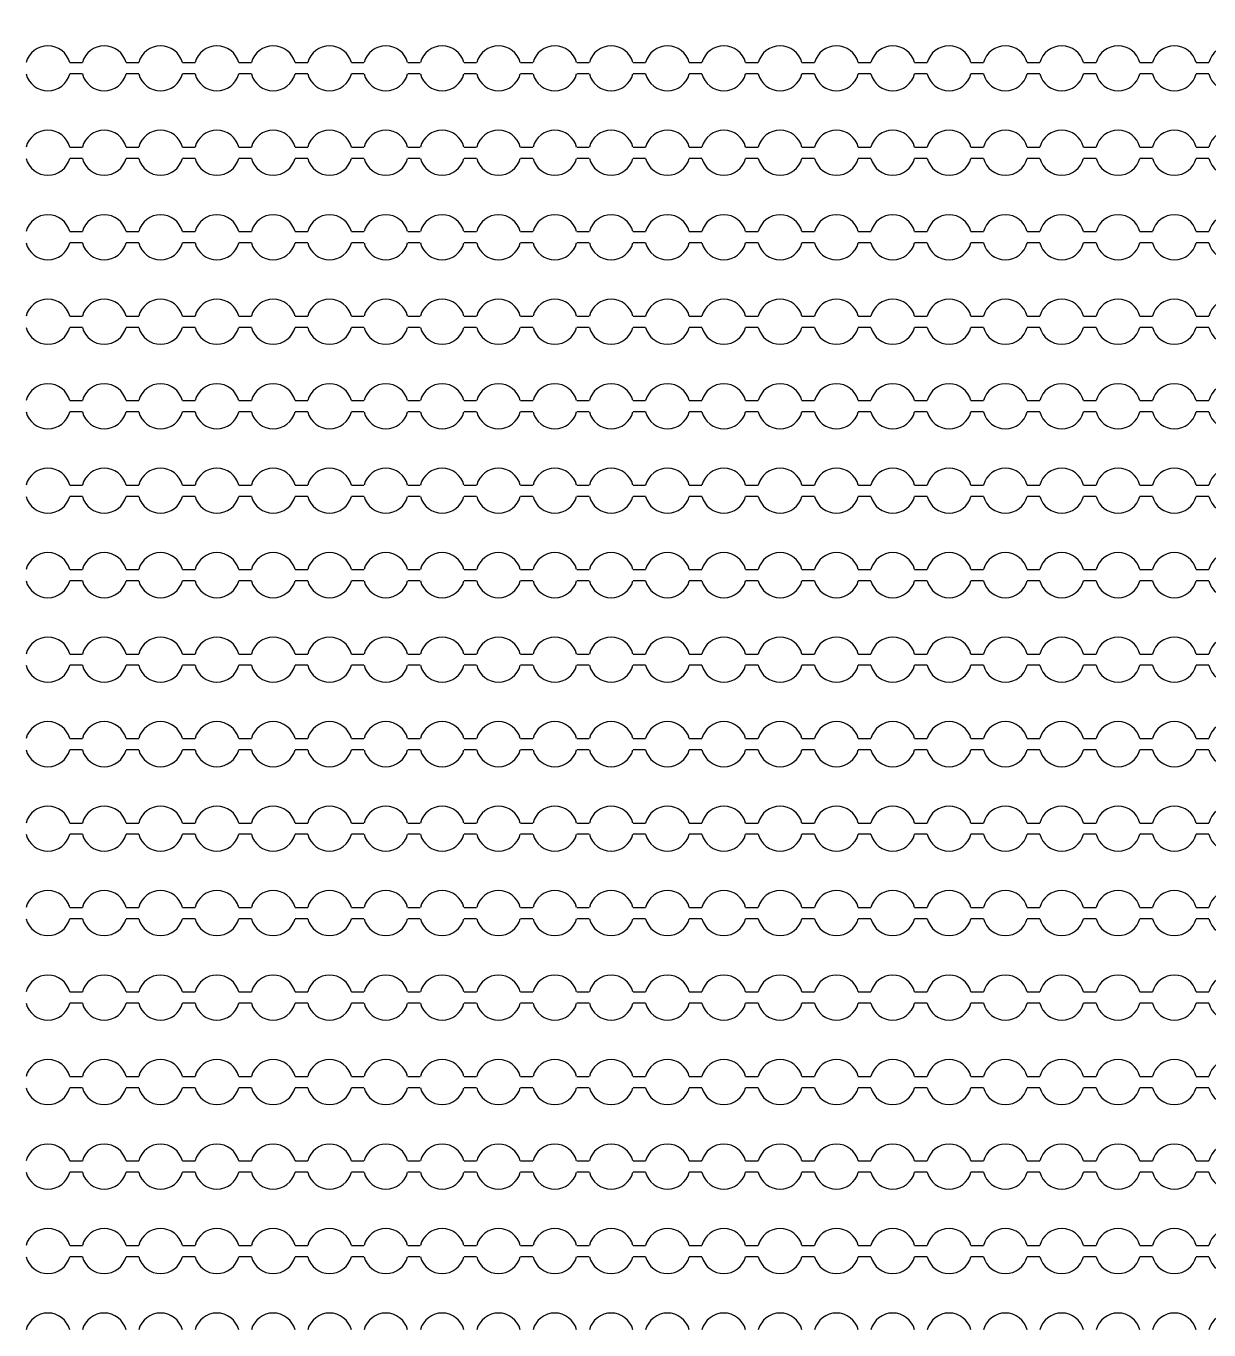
# Model space of a CAD drawing. Extents: x 4056 to 105656, y 4120 to 105720.
# Drawn here: x 30075 to 31125, y 28858 to 30015 of the extents above; entities that cross this region are included whole.
import ezdxf

# ---------------------------------------------------------------- set-up
doc = ezdxf.new("R2010")
doc.units = 13
doc.header["$MEASUREMENT"] = 0
doc.layers.add('Main Layer', color=7, linetype='Continuous', lineweight=0)

msp = doc.modelspace()

# ---------------------------------------------------------------- linework, layer by layer
for p, q in [((30113.9, 29983), (30125.1, 29983)), ((30163.9, 29983), (30175.1, 29983)), ((30213.9, 29983), (30225.1, 29983)), ((30263.9, 29983), (30275.1, 29983)), ((30313.9, 29983), (30325.1, 29983)), ((30363.9, 29983), (30375.1, 29983)), ((30413.9, 29983), (30425.1, 29983)), ((30463.9, 29983), (30475.1, 29983)), ((30513.9, 29983), (30525.1, 29983)), ((30563.9, 29983), (30575.1, 29983)), ((30613.9, 29983), (30625.1, 29983)), ((30663.9, 29983), (30675.1, 29983)), ((30713.9, 29983), (30725.1, 29983)), ((30763.9, 29983), (30775.1, 29983)), ((30813.9, 29983), (30825.1, 29983)), ((30863.9, 29983), (30875.1, 29983)), ((30913.9, 29983), (30925.1, 29983)), ((30963.9, 29983), (30975.1, 29983)), ((31013.9, 29983), (31025.1, 29983)), ((31063.9, 29983), (31075.1, 29983)), ((31113.9, 29983), (31125.1, 29983)), ((30125.1, 29973), (30113.9, 29973)), ((30175.1, 29973), (30163.9, 29973)), ((30225.1, 29973), (30213.9, 29973)), ((30275.1, 29973), (30263.9, 29973)), ((30325.1, 29973), (30313.9, 29973)), ((30375.1, 29973), (30363.9, 29973)), ((30425.1, 29973), (30413.9, 29973)), ((30475.1, 29973), (30463.9, 29973)), ((30525.1, 29973), (30513.9, 29973)), ((30575.1, 29973), (30563.9, 29973)), ((30625.1, 29973), (30613.9, 29973)), ((30675.1, 29973), (30663.9, 29973)), ((30725.1, 29973), (30713.9, 29973)), ((30775.1, 29973), (30763.9, 29973)), ((30825.1, 29973), (30813.9, 29973)), ((30875.1, 29973), (30863.9, 29973)), ((30925.1, 29973), (30913.9, 29973)), ((30975.1, 29973), (30963.9, 29973)), ((31025.1, 29973), (31013.9, 29973)), ((31075.1, 29973), (31063.9, 29973)), ((31125.1, 29973), (31113.9, 29973)), ((30113.9, 29908), (30125.1, 29908)), ((30163.9, 29908), (30175.1, 29908)), ((30213.9, 29908), (30225.1, 29908)), ((30263.9, 29908), (30275.1, 29908)), ((30313.9, 29908), (30325.1, 29908)), ((30363.9, 29908), (30375.1, 29908)), ((30413.9, 29908), (30425.1, 29908)), ((30463.9, 29908), (30475.1, 29908)), ((30513.9, 29908), (30525.1, 29908)), ((30563.9, 29908), (30575.1, 29908)), ((30613.9, 29908), (30625.1, 29908)), ((30663.9, 29908), (30675.1, 29908)), ((30713.9, 29908), (30725.1, 29908)), ((30763.9, 29908), (30775.1, 29908)), ((30813.9, 29908), (30825.1, 29908)), ((30863.9, 29908), (30875.1, 29908)), ((30913.9, 29908), (30925.1, 29908)), ((30963.9, 29908), (30975.1, 29908)), ((31013.9, 29908), (31025.1, 29908)), ((31063.9, 29908), (31075.1, 29908)), ((31113.9, 29908), (31125.1, 29908)), ((30125.1, 29898), (30113.9, 29898)), ((30175.1, 29898), (30163.9, 29898)), ((30225.1, 29898), (30213.9, 29898)), ((30275.1, 29898), (30263.9, 29898)), ((30325.1, 29898), (30313.9, 29898)), ((30375.1, 29898), (30363.9, 29898)), ((30425.1, 29898), (30413.9, 29898)), ((30475.1, 29898), (30463.9, 29898)), ((30525.1, 29898), (30513.9, 29898)), ((30575.1, 29898), (30563.9, 29898)), ((30625.1, 29898), (30613.9, 29898)), ((30675.1, 29898), (30663.9, 29898)), ((30725.1, 29898), (30713.9, 29898)), ((30775.1, 29898), (30763.9, 29898)), ((30825.1, 29898), (30813.9, 29898)), ((30875.1, 29898), (30863.9, 29898)), ((30925.1, 29898), (30913.9, 29898)), ((30975.1, 29898), (30963.9, 29898)), ((31025.1, 29898), (31013.9, 29898)), ((31075.1, 29898), (31063.9, 29898)), ((31125.1, 29898), (31113.9, 29898)), ((30113.9, 29833), (30125.1, 29833)), ((30163.9, 29833), (30175.1, 29833)), ((30213.9, 29833), (30225.1, 29833)), ((30263.9, 29833), (30275.1, 29833)), ((30313.9, 29833), (30325.1, 29833)), ((30363.9, 29833), (30375.1, 29833)), ((30413.9, 29833), (30425.1, 29833)), ((30463.9, 29833), (30475.1, 29833)), ((30513.9, 29833), (30525.1, 29833)), ((30563.9, 29833), (30575.1, 29833)), ((30613.9, 29833), (30625.1, 29833)), ((30663.9, 29833), (30675.1, 29833)), ((30713.9, 29833), (30725.1, 29833)), ((30763.9, 29833), (30775.1, 29833)), ((30813.9, 29833), (30825.1, 29833)), ((30863.9, 29833), (30875.1, 29833)), ((30913.9, 29833), (30925.1, 29833)), ((30963.9, 29833), (30975.1, 29833)), ((31013.9, 29833), (31025.1, 29833)), ((31063.9, 29833), (31075.1, 29833)), ((31113.9, 29833), (31125.1, 29833)), ((30125.1, 29823), (30113.9, 29823)), ((30175.1, 29823), (30163.9, 29823)), ((30225.1, 29823), (30213.9, 29823)), ((30275.1, 29823), (30263.9, 29823)), ((30325.1, 29823), (30313.9, 29823)), ((30375.1, 29823), (30363.9, 29823)), ((30425.1, 29823), (30413.9, 29823)), ((30475.1, 29823), (30463.9, 29823)), ((30525.1, 29823), (30513.9, 29823)), ((30575.1, 29823), (30563.9, 29823)), ((30625.1, 29823), (30613.9, 29823)), ((30675.1, 29823), (30663.9, 29823)), ((30725.1, 29823), (30713.9, 29823)), ((30775.1, 29823), (30763.9, 29823)), ((30825.1, 29823), (30813.9, 29823)), ((30875.1, 29823), (30863.9, 29823)), ((30925.1, 29823), (30913.9, 29823)), ((30975.1, 29823), (30963.9, 29823)), ((31025.1, 29823), (31013.9, 29823)), ((31075.1, 29823), (31063.9, 29823)), ((31125.1, 29823), (31113.9, 29823)), ((30113.9, 29758), (30125.1, 29758)), ((30125.1, 29748), (30113.9, 29748)), ((30163.9, 29758), (30175.1, 29758)), ((30175.1, 29748), (30163.9, 29748)), ((30213.9, 29758), (30225.1, 29758)), ((30225.1, 29748), (30213.9, 29748)), ((30263.9, 29758), (30275.1, 29758)), ((30275.1, 29748), (30263.9, 29748)), ((30313.9, 29758), (30325.1, 29758)), ((30325.1, 29748), (30313.9, 29748)), ((30363.9, 29758), (30375.1, 29758)), ((30375.1, 29748), (30363.9, 29748)), ((30413.9, 29758), (30425.1, 29758)), ((30425.1, 29748), (30413.9, 29748)), ((30463.9, 29758), (30475.1, 29758)), ((30475.1, 29748), (30463.9, 29748)), ((30513.9, 29758), (30525.1, 29758)), ((30525.1, 29748), (30513.9, 29748)), ((30563.9, 29758), (30575.1, 29758)), ((30575.1, 29748), (30563.9, 29748)), ((30613.9, 29758), (30625.1, 29758)), ((30625.1, 29748), (30613.9, 29748)), ((30663.9, 29758), (30675.1, 29758)), ((30675.1, 29748), (30663.9, 29748)), ((30713.9, 29758), (30725.1, 29758)), ((30725.1, 29748), (30713.9, 29748)), ((30763.9, 29758), (30775.1, 29758)), ((30775.1, 29748), (30763.9, 29748)), ((30813.9, 29758), (30825.1, 29758)), ((30825.1, 29748), (30813.9, 29748)), ((30863.9, 29758), (30875.1, 29758)), ((30875.1, 29748), (30863.9, 29748)), ((30913.9, 29758), (30925.1, 29758)), ((30925.1, 29748), (30913.9, 29748)), ((30963.9, 29758), (30975.1, 29758)), ((30975.1, 29748), (30963.9, 29748)), ((31013.9, 29758), (31025.1, 29758)), ((31025.1, 29748), (31013.9, 29748)), ((31063.9, 29758), (31075.1, 29758)), ((31075.1, 29748), (31063.9, 29748)), ((31113.9, 29758), (31125.1, 29758)), ((31125.1, 29748), (31113.9, 29748)), ((30113.9, 29683), (30125.1, 29683)), ((30163.9, 29683), (30175.1, 29683)), ((30213.9, 29683), (30225.1, 29683)), ((30263.9, 29683), (30275.1, 29683)), ((30313.9, 29683), (30325.1, 29683)), ((30363.9, 29683), (30375.1, 29683)), ((30413.9, 29683), (30425.1, 29683)), ((30463.9, 29683), (30475.1, 29683)), ((30513.9, 29683), (30525.1, 29683)), ((30563.9, 29683), (30575.1, 29683)), ((30613.9, 29683), (30625.1, 29683)), ((30663.9, 29683), (30675.1, 29683)), ((30713.9, 29683), (30725.1, 29683)), ((30763.9, 29683), (30775.1, 29683)), ((30813.9, 29683), (30825.1, 29683)), ((30863.9, 29683), (30875.1, 29683)), ((30913.9, 29683), (30925.1, 29683)), ((30963.9, 29683), (30975.1, 29683)), ((31013.9, 29683), (31025.1, 29683)), ((31063.9, 29683), (31075.1, 29683)), ((31113.9, 29683), (31125.1, 29683)), ((30125.1, 29673), (30113.9, 29673)), ((30175.1, 29673), (30163.9, 29673)), ((30225.1, 29673), (30213.9, 29673)), ((30275.1, 29673), (30263.9, 29673)), ((30325.1, 29673), (30313.9, 29673)), ((30375.1, 29673), (30363.9, 29673)), ((30425.1, 29673), (30413.9, 29673)), ((30475.1, 29673), (30463.9, 29673)), ((30525.1, 29673), (30513.9, 29673)), ((30575.1, 29673), (30563.9, 29673)), ((30625.1, 29673), (30613.9, 29673)), ((30675.1, 29673), (30663.9, 29673)), ((30725.1, 29673), (30713.9, 29673)), ((30775.1, 29673), (30763.9, 29673)), ((30825.1, 29673), (30813.9, 29673)), ((30875.1, 29673), (30863.9, 29673)), ((30925.1, 29673), (30913.9, 29673)), ((30975.1, 29673), (30963.9, 29673)), ((31025.1, 29673), (31013.9, 29673)), ((31075.1, 29673), (31063.9, 29673)), ((31125.1, 29673), (31113.9, 29673)), ((30113.9, 29608), (30125.1, 29608)), ((30125.1, 29598), (30113.9, 29598)), ((30163.9, 29608), (30175.1, 29608)), ((30175.1, 29598), (30163.9, 29598)), ((30213.9, 29608), (30225.1, 29608)), ((30225.1, 29598), (30213.9, 29598)), ((30263.9, 29608), (30275.1, 29608)), ((30275.1, 29598), (30263.9, 29598)), ((30313.9, 29608), (30325.1, 29608)), ((30325.1, 29598), (30313.9, 29598)), ((30363.9, 29608), (30375.1, 29608)), ((30375.1, 29598), (30363.9, 29598)), ((30413.9, 29608), (30425.1, 29608)), ((30425.1, 29598), (30413.9, 29598)), ((30463.9, 29608), (30475.1, 29608)), ((30475.1, 29598), (30463.9, 29598)), ((30513.9, 29608), (30525.1, 29608)), ((30525.1, 29598), (30513.9, 29598)), ((30563.9, 29608), (30575.1, 29608)), ((30575.1, 29598), (30563.9, 29598)), ((30613.9, 29608), (30625.1, 29608)), ((30625.1, 29598), (30613.9, 29598)), ((30663.9, 29608), (30675.1, 29608)), ((30675.1, 29598), (30663.9, 29598)), ((30713.9, 29608), (30725.1, 29608)), ((30725.1, 29598), (30713.9, 29598)), ((30763.9, 29608), (30775.1, 29608)), ((30775.1, 29598), (30763.9, 29598)), ((30813.9, 29608), (30825.1, 29608)), ((30825.1, 29598), (30813.9, 29598)), ((30863.9, 29608), (30875.1, 29608)), ((30875.1, 29598), (30863.9, 29598)), ((30913.9, 29608), (30925.1, 29608)), ((30925.1, 29598), (30913.9, 29598)), ((30963.9, 29608), (30975.1, 29608)), ((30975.1, 29598), (30963.9, 29598)), ((31013.9, 29608), (31025.1, 29608)), ((31025.1, 29598), (31013.9, 29598)), ((31063.9, 29608), (31075.1, 29608)), ((31075.1, 29598), (31063.9, 29598)), ((31113.9, 29608), (31125.1, 29608)), ((31125.1, 29598), (31113.9, 29598)), ((30113.9, 29533), (30125.1, 29533)), ((30163.9, 29533), (30175.1, 29533)), ((30213.9, 29533), (30225.1, 29533)), ((30263.9, 29533), (30275.1, 29533)), ((30313.9, 29533), (30325.1, 29533)), ((30363.9, 29533), (30375.1, 29533)), ((30413.9, 29533), (30425.1, 29533)), ((30463.9, 29533), (30475.1, 29533)), ((30513.9, 29533), (30525.1, 29533)), ((30563.9, 29533), (30575.1, 29533)), ((30613.9, 29533), (30625.1, 29533)), ((30663.9, 29533), (30675.1, 29533)), ((30713.9, 29533), (30725.1, 29533)), ((30763.9, 29533), (30775.1, 29533)), ((30813.9, 29533), (30825.1, 29533)), ((30863.9, 29533), (30875.1, 29533)), ((30913.9, 29533), (30925.1, 29533)), ((30963.9, 29533), (30975.1, 29533)), ((31013.9, 29533), (31025.1, 29533)), ((31063.9, 29533), (31075.1, 29533)), ((31113.9, 29533), (31125.1, 29533)), ((30125.1, 29523), (30113.9, 29523)), ((30175.1, 29523), (30163.9, 29523)), ((30225.1, 29523), (30213.9, 29523)), ((30275.1, 29523), (30263.9, 29523)), ((30325.1, 29523), (30313.9, 29523)), ((30375.1, 29523), (30363.9, 29523)), ((30425.1, 29523), (30413.9, 29523)), ((30475.1, 29523), (30463.9, 29523)), ((30525.1, 29523), (30513.9, 29523)), ((30575.1, 29523), (30563.9, 29523)), ((30625.1, 29523), (30613.9, 29523)), ((30675.1, 29523), (30663.9, 29523)), ((30725.1, 29523), (30713.9, 29523)), ((30775.1, 29523), (30763.9, 29523)), ((30825.1, 29523), (30813.9, 29523)), ((30875.1, 29523), (30863.9, 29523)), ((30925.1, 29523), (30913.9, 29523)), ((30975.1, 29523), (30963.9, 29523)), ((31025.1, 29523), (31013.9, 29523)), ((31075.1, 29523), (31063.9, 29523)), ((31125.1, 29523), (31113.9, 29523)), ((30113.9, 29458), (30125.1, 29458)), ((30125.1, 29448), (30113.9, 29448)), ((30163.9, 29458), (30175.1, 29458)), ((30175.1, 29448), (30163.9, 29448)), ((30213.9, 29458), (30225.1, 29458)), ((30225.1, 29448), (30213.9, 29448)), ((30263.9, 29458), (30275.1, 29458)), ((30275.1, 29448), (30263.9, 29448)), ((30313.9, 29458), (30325.1, 29458)), ((30325.1, 29448), (30313.9, 29448)), ((30363.9, 29458), (30375.1, 29458)), ((30375.1, 29448), (30363.9, 29448)), ((30413.9, 29458), (30425.1, 29458)), ((30425.1, 29448), (30413.9, 29448)), ((30463.9, 29458), (30475.1, 29458)), ((30475.1, 29448), (30463.9, 29448)), ((30513.9, 29458), (30525.1, 29458)), ((30525.1, 29448), (30513.9, 29448)), ((30563.9, 29458), (30575.1, 29458)), ((30575.1, 29448), (30563.9, 29448)), ((30613.9, 29458), (30625.1, 29458)), ((30625.1, 29448), (30613.9, 29448)), ((30663.9, 29458), (30675.1, 29458)), ((30675.1, 29448), (30663.9, 29448)), ((30713.9, 29458), (30725.1, 29458)), ((30725.1, 29448), (30713.9, 29448)), ((30763.9, 29458), (30775.1, 29458)), ((30775.1, 29448), (30763.9, 29448)), ((30813.9, 29458), (30825.1, 29458)), ((30825.1, 29448), (30813.9, 29448)), ((30863.9, 29458), (30875.1, 29458)), ((30875.1, 29448), (30863.9, 29448)), ((30913.9, 29458), (30925.1, 29458)), ((30925.1, 29448), (30913.9, 29448)), ((30963.9, 29458), (30975.1, 29458)), ((30975.1, 29448), (30963.9, 29448)), ((31013.9, 29458), (31025.1, 29458)), ((31025.1, 29448), (31013.9, 29448)), ((31063.9, 29458), (31075.1, 29458)), ((31075.1, 29448), (31063.9, 29448)), ((31113.9, 29458), (31125.1, 29458)), ((31125.1, 29448), (31113.9, 29448)), ((30113.9, 29383), (30125.1, 29383)), ((30163.9, 29383), (30175.1, 29383)), ((30213.9, 29383), (30225.1, 29383)), ((30263.9, 29383), (30275.1, 29383)), ((30313.9, 29383), (30325.1, 29383)), ((30363.9, 29383), (30375.1, 29383)), ((30413.9, 29383), (30425.1, 29383)), ((30463.9, 29383), (30475.1, 29383)), ((30513.9, 29383), (30525.1, 29383)), ((30563.9, 29383), (30575.1, 29383)), ((30613.9, 29383), (30625.1, 29383)), ((30663.9, 29383), (30675.1, 29383)), ((30713.9, 29383), (30725.1, 29383)), ((30763.9, 29383), (30775.1, 29383)), ((30813.9, 29383), (30825.1, 29383)), ((30863.9, 29383), (30875.1, 29383)), ((30913.9, 29383), (30925.1, 29383)), ((30963.9, 29383), (30975.1, 29383)), ((31013.9, 29383), (31025.1, 29383)), ((31063.9, 29383), (31075.1, 29383)), ((31113.9, 29383), (31125.1, 29383)), ((30125.1, 29373), (30113.9, 29373)), ((30175.1, 29373), (30163.9, 29373)), ((30225.1, 29373), (30213.9, 29373)), ((30275.1, 29373), (30263.9, 29373)), ((30325.1, 29373), (30313.9, 29373)), ((30375.1, 29373), (30363.9, 29373)), ((30425.1, 29373), (30413.9, 29373)), ((30475.1, 29373), (30463.9, 29373)), ((30525.1, 29373), (30513.9, 29373)), ((30575.1, 29373), (30563.9, 29373)), ((30625.1, 29373), (30613.9, 29373)), ((30675.1, 29373), (30663.9, 29373)), ((30725.1, 29373), (30713.9, 29373)), ((30775.1, 29373), (30763.9, 29373)), ((30825.1, 29373), (30813.9, 29373)), ((30875.1, 29373), (30863.9, 29373)), ((30925.1, 29373), (30913.9, 29373)), ((30975.1, 29373), (30963.9, 29373)), ((31025.1, 29373), (31013.9, 29373)), ((31075.1, 29373), (31063.9, 29373)), ((31125.1, 29373), (31113.9, 29373)), ((30113.9, 29308), (30125.1, 29308)), ((30163.9, 29308), (30175.1, 29308)), ((30213.9, 29308), (30225.1, 29308)), ((30263.9, 29308), (30275.1, 29308)), ((30313.9, 29308), (30325.1, 29308)), ((30363.9, 29308), (30375.1, 29308)), ((30413.9, 29308), (30425.1, 29308)), ((30463.9, 29308), (30475.1, 29308)), ((30513.9, 29308), (30525.1, 29308)), ((30563.9, 29308), (30575.1, 29308)), ((30613.9, 29308), (30625.1, 29308)), ((30663.9, 29308), (30675.1, 29308)), ((30713.9, 29308), (30725.1, 29308)), ((30763.9, 29308), (30775.1, 29308)), ((30813.9, 29308), (30825.1, 29308)), ((30863.9, 29308), (30875.1, 29308)), ((30913.9, 29308), (30925.1, 29308)), ((30963.9, 29308), (30975.1, 29308)), ((31013.9, 29308), (31025.1, 29308)), ((31063.9, 29308), (31075.1, 29308)), ((31113.9, 29308), (31125.1, 29308)), ((30125.1, 29298), (30113.9, 29298)), ((30175.1, 29298), (30163.9, 29298)), ((30225.1, 29298), (30213.9, 29298)), ((30275.1, 29298), (30263.9, 29298)), ((30325.1, 29298), (30313.9, 29298)), ((30375.1, 29298), (30363.9, 29298)), ((30425.1, 29298), (30413.9, 29298)), ((30475.1, 29298), (30463.9, 29298)), ((30525.1, 29298), (30513.9, 29298)), ((30575.1, 29298), (30563.9, 29298)), ((30625.1, 29298), (30613.9, 29298)), ((30675.1, 29298), (30663.9, 29298)), ((30725.1, 29298), (30713.9, 29298)), ((30775.1, 29298), (30763.9, 29298)), ((30825.1, 29298), (30813.9, 29298)), ((30875.1, 29298), (30863.9, 29298)), ((30925.1, 29298), (30913.9, 29298)), ((30975.1, 29298), (30963.9, 29298)), ((31025.1, 29298), (31013.9, 29298)), ((31075.1, 29298), (31063.9, 29298)), ((31125.1, 29298), (31113.9, 29298)), ((30113.9, 29233), (30125.1, 29233)), ((30163.9, 29233), (30175.1, 29233)), ((30213.9, 29233), (30225.1, 29233)), ((30263.9, 29233), (30275.1, 29233)), ((30313.9, 29233), (30325.1, 29233)), ((30363.9, 29233), (30375.1, 29233)), ((30413.9, 29233), (30425.1, 29233)), ((30463.9, 29233), (30475.1, 29233)), ((30513.9, 29233), (30525.1, 29233)), ((30563.9, 29233), (30575.1, 29233)), ((30613.9, 29233), (30625.1, 29233)), ((30663.9, 29233), (30675.1, 29233)), ((30713.9, 29233), (30725.1, 29233)), ((30763.9, 29233), (30775.1, 29233)), ((30813.9, 29233), (30825.1, 29233)), ((30863.9, 29233), (30875.1, 29233)), ((30913.9, 29233), (30925.1, 29233)), ((30963.9, 29233), (30975.1, 29233)), ((31013.9, 29233), (31025.1, 29233)), ((31063.9, 29233), (31075.1, 29233)), ((31113.9, 29233), (31125.1, 29233)), ((30125.1, 29223), (30113.9, 29223)), ((30175.1, 29223), (30163.9, 29223)), ((30225.1, 29223), (30213.9, 29223)), ((30275.1, 29223), (30263.9, 29223)), ((30325.1, 29223), (30313.9, 29223)), ((30375.1, 29223), (30363.9, 29223)), ((30425.1, 29223), (30413.9, 29223)), ((30475.1, 29223), (30463.9, 29223)), ((30525.1, 29223), (30513.9, 29223)), ((30575.1, 29223), (30563.9, 29223)), ((30625.1, 29223), (30613.9, 29223)), ((30675.1, 29223), (30663.9, 29223)), ((30725.1, 29223), (30713.9, 29223)), ((30775.1, 29223), (30763.9, 29223)), ((30825.1, 29223), (30813.9, 29223)), ((30875.1, 29223), (30863.9, 29223)), ((30925.1, 29223), (30913.9, 29223)), ((30975.1, 29223), (30963.9, 29223)), ((31025.1, 29223), (31013.9, 29223)), ((31075.1, 29223), (31063.9, 29223)), ((31125.1, 29223), (31113.9, 29223)), ((30113.9, 29158), (30125.1, 29158)), ((30163.9, 29158), (30175.1, 29158)), ((30213.9, 29158), (30225.1, 29158)), ((30263.9, 29158), (30275.1, 29158)), ((30313.9, 29158), (30325.1, 29158)), ((30363.9, 29158), (30375.1, 29158)), ((30413.9, 29158), (30425.1, 29158)), ((30463.9, 29158), (30475.1, 29158)), ((30513.9, 29158), (30525.1, 29158)), ((30563.9, 29158), (30575.1, 29158)), ((30613.9, 29158), (30625.1, 29158)), ((30663.9, 29158), (30675.1, 29158)), ((30713.9, 29158), (30725.1, 29158)), ((30763.9, 29158), (30775.1, 29158)), ((30813.9, 29158), (30825.1, 29158)), ((30863.9, 29158), (30875.1, 29158)), ((30913.9, 29158), (30925.1, 29158)), ((30963.9, 29158), (30975.1, 29158)), ((31013.9, 29158), (31025.1, 29158)), ((31063.9, 29158), (31075.1, 29158)), ((31113.9, 29158), (31125.1, 29158)), ((30125.1, 29148), (30113.9, 29148)), ((30175.1, 29148), (30163.9, 29148)), ((30225.1, 29148), (30213.9, 29148)), ((30275.1, 29148), (30263.9, 29148)), ((30325.1, 29148), (30313.9, 29148)), ((30375.1, 29148), (30363.9, 29148)), ((30425.1, 29148), (30413.9, 29148)), ((30475.1, 29148), (30463.9, 29148)), ((30525.1, 29148), (30513.9, 29148)), ((30575.1, 29148), (30563.9, 29148)), ((30625.1, 29148), (30613.9, 29148)), ((30675.1, 29148), (30663.9, 29148)), ((30725.1, 29148), (30713.9, 29148)), ((30775.1, 29148), (30763.9, 29148)), ((30825.1, 29148), (30813.9, 29148)), ((30875.1, 29148), (30863.9, 29148)), ((30925.1, 29148), (30913.9, 29148)), ((30975.1, 29148), (30963.9, 29148)), ((31025.1, 29148), (31013.9, 29148)), ((31075.1, 29148), (31063.9, 29148)), ((31125.1, 29148), (31113.9, 29148)), ((30113.9, 29083), (30125.1, 29083)), ((30163.9, 29083), (30175.1, 29083)), ((30213.9, 29083), (30225.1, 29083)), ((30263.9, 29083), (30275.1, 29083)), ((30313.9, 29083), (30325.1, 29083)), ((30363.9, 29083), (30375.1, 29083)), ((30413.9, 29083), (30425.1, 29083)), ((30463.9, 29083), (30475.1, 29083)), ((30513.9, 29083), (30525.1, 29083)), ((30563.9, 29083), (30575.1, 29083)), ((30613.9, 29083), (30625.1, 29083)), ((30663.9, 29083), (30675.1, 29083)), ((30713.9, 29083), (30725.1, 29083)), ((30763.9, 29083), (30775.1, 29083)), ((30813.9, 29083), (30825.1, 29083)), ((30863.9, 29083), (30875.1, 29083)), ((30913.9, 29083), (30925.1, 29083)), ((30963.9, 29083), (30975.1, 29083)), ((31013.9, 29083), (31025.1, 29083)), ((31063.9, 29083), (31075.1, 29083)), ((31113.9, 29083), (31125.1, 29083)), ((30125.1, 29073), (30113.9, 29073)), ((30175.1, 29073), (30163.9, 29073)), ((30225.1, 29073), (30213.9, 29073)), ((30275.1, 29073), (30263.9, 29073)), ((30325.1, 29073), (30313.9, 29073)), ((30375.1, 29073), (30363.9, 29073)), ((30425.1, 29073), (30413.9, 29073)), ((30475.1, 29073), (30463.9, 29073)), ((30525.1, 29073), (30513.9, 29073)), ((30575.1, 29073), (30563.9, 29073)), ((30625.1, 29073), (30613.9, 29073)), ((30675.1, 29073), (30663.9, 29073)), ((30725.1, 29073), (30713.9, 29073)), ((30775.1, 29073), (30763.9, 29073)), ((30825.1, 29073), (30813.9, 29073)), ((30875.1, 29073), (30863.9, 29073)), ((30925.1, 29073), (30913.9, 29073)), ((30975.1, 29073), (30963.9, 29073)), ((31025.1, 29073), (31013.9, 29073)), ((31075.1, 29073), (31063.9, 29073)), ((31125.1, 29073), (31113.9, 29073)), ((30113.9, 29008), (30125.1, 29008)), ((30163.9, 29008), (30175.1, 29008)), ((30213.9, 29008), (30225.1, 29008)), ((30263.9, 29008), (30275.1, 29008)), ((30313.9, 29008), (30325.1, 29008)), ((30363.9, 29008), (30375.1, 29008)), ((30413.9, 29008), (30425.1, 29008)), ((30463.9, 29008), (30475.1, 29008)), ((30513.9, 29008), (30525.1, 29008)), ((30563.9, 29008), (30575.1, 29008)), ((30613.9, 29008), (30625.1, 29008)), ((30663.9, 29008), (30675.1, 29008)), ((30713.9, 29008), (30725.1, 29008)), ((30763.9, 29008), (30775.1, 29008)), ((30813.9, 29008), (30825.1, 29008)), ((30863.9, 29008), (30875.1, 29008)), ((30913.9, 29008), (30925.1, 29008)), ((30963.9, 29008), (30975.1, 29008)), ((31013.9, 29008), (31025.1, 29008)), ((31063.9, 29008), (31075.1, 29008)), ((31113.9, 29008), (31125.1, 29008)), ((30125.1, 28998), (30113.9, 28998)), ((30175.1, 28998), (30163.9, 28998)), ((30225.1, 28998), (30213.9, 28998)), ((30275.1, 28998), (30263.9, 28998)), ((30325.1, 28998), (30313.9, 28998)), ((30375.1, 28998), (30363.9, 28998)), ((30425.1, 28998), (30413.9, 28998)), ((30475.1, 28998), (30463.9, 28998)), ((30525.1, 28998), (30513.9, 28998)), ((30575.1, 28998), (30563.9, 28998)), ((30625.1, 28998), (30613.9, 28998)), ((30675.1, 28998), (30663.9, 28998)), ((30725.1, 28998), (30713.9, 28998)), ((30775.1, 28998), (30763.9, 28998)), ((30825.1, 28998), (30813.9, 28998)), ((30875.1, 28998), (30863.9, 28998)), ((30925.1, 28998), (30913.9, 28998)), ((30975.1, 28998), (30963.9, 28998)), ((31025.1, 28998), (31013.9, 28998)), ((31075.1, 28998), (31063.9, 28998)), ((31125.1, 28998), (31113.9, 28998)), ((30113.9, 28933), (30125.1, 28933)), ((30163.9, 28933), (30175.1, 28933)), ((30213.9, 28933), (30225.1, 28933)), ((30263.9, 28933), (30275.1, 28933)), ((30313.9, 28933), (30325.1, 28933)), ((30363.9, 28933), (30375.1, 28933)), ((30413.9, 28933), (30425.1, 28933)), ((30463.9, 28933), (30475.1, 28933)), ((30513.9, 28933), (30525.1, 28933)), ((30563.9, 28933), (30575.1, 28933)), ((30613.9, 28933), (30625.1, 28933)), ((30663.9, 28933), (30675.1, 28933)), ((30713.9, 28933), (30725.1, 28933)), ((30763.9, 28933), (30775.1, 28933)), ((30813.9, 28933), (30825.1, 28933)), ((30863.9, 28933), (30875.1, 28933)), ((30913.9, 28933), (30925.1, 28933)), ((30963.9, 28933), (30975.1, 28933)), ((31013.9, 28933), (31025.1, 28933)), ((31063.9, 28933), (31075.1, 28933)), ((31113.9, 28933), (31125.1, 28933)), ((30125.1, 28923), (30113.9, 28923)), ((30175.1, 28923), (30163.9, 28923)), ((30225.1, 28923), (30213.9, 28923)), ((30275.1, 28923), (30263.9, 28923)), ((30325.1, 28923), (30313.9, 28923)), ((30375.1, 28923), (30363.9, 28923)), ((30425.1, 28923), (30413.9, 28923)), ((30475.1, 28923), (30463.9, 28923)), ((30525.1, 28923), (30513.9, 28923)), ((30575.1, 28923), (30563.9, 28923)), ((30625.1, 28923), (30613.9, 28923)), ((30675.1, 28923), (30663.9, 28923)), ((30725.1, 28923), (30713.9, 28923)), ((30775.1, 28923), (30763.9, 28923)), ((30825.1, 28923), (30813.9, 28923)), ((30875.1, 28923), (30863.9, 28923)), ((30925.1, 28923), (30913.9, 28923)), ((30975.1, 28923), (30963.9, 28923)), ((31025.1, 28923), (31013.9, 28923)), ((31075.1, 28923), (31063.9, 28923)), ((31125.1, 28923), (31113.9, 28923))]:
    msp.add_line(p, q)
for centre, start, end in [((30094.5, 29978), 14.4775, 165.5225), ((30144.5, 29978), 14.4775, 165.5225), ((30194.5, 29978), 14.4775, 165.5225), ((30244.5, 29978), 14.4775, 165.5225), ((30294.5, 29978), 14.4775, 165.5225), ((30344.5, 29978), 14.4775, 165.5225), ((30394.5, 29978), 14.4775, 165.5225), ((30444.5, 29978), 14.4775, 165.5225), ((30494.5, 29978), 14.4775, 165.5225), ((30544.5, 29978), 14.4775, 165.5225), ((30594.5, 29978), 14.4775, 165.5225), ((30644.5, 29978), 14.4775, 165.5225), ((30694.5, 29978), 14.4775, 165.5225), ((30744.5, 29978), 14.4775, 165.5225), ((30794.5, 29978), 14.4775, 165.5225), ((30844.5, 29978), 14.4775, 165.5225), ((30894.5, 29978), 14.4775, 165.5225), ((30944.5, 29978), 14.4775, 165.5225), ((30994.5, 29978), 14.4775, 165.5225), ((31044.5, 29978), 14.4775, 165.5225), ((31094.5, 29978), 14.4775, 165.5225), ((31144.5, 29978), 14.4775, 165.5225), ((30094.5, 29978), 194.4775, 345.5225), ((30144.5, 29978), 194.4775, 345.5225), ((30194.5, 29978), 194.4775, 345.5225), ((30244.5, 29978), 194.4775, 345.5225), ((30294.5, 29978), 194.4775, 345.5225), ((30344.5, 29978), 194.4775, 345.5225), ((30394.5, 29978), 194.4775, 345.5225), ((30444.5, 29978), 194.4775, 345.5225), ((30494.5, 29978), 194.4775, 345.5225), ((30544.5, 29978), 194.4775, 345.5225), ((30594.5, 29978), 194.4775, 345.5225), ((30644.5, 29978), 194.4775, 345.5225), ((30694.5, 29978), 194.4775, 345.5225), ((30744.5, 29978), 194.4775, 345.5225), ((30794.5, 29978), 194.4775, 345.5225), ((30844.5, 29978), 194.4775, 345.5225), ((30894.5, 29978), 194.4775, 345.5225), ((30944.5, 29978), 194.4775, 345.5225), ((30994.5, 29978), 194.4775, 345.5225), ((31044.5, 29978), 194.4775, 345.5225), ((31094.5, 29978), 194.4775, 345.5225), ((31144.5, 29978), 194.4775, 345.5225), ((30094.5, 29903), 14.4775, 165.5225), ((30144.5, 29903), 14.4775, 165.5225), ((30194.5, 29903), 14.4775, 165.5225), ((30244.5, 29903), 14.4775, 165.5225), ((30294.5, 29903), 14.4775, 165.5225), ((30344.5, 29903), 14.4775, 165.5225), ((30394.5, 29903), 14.4775, 165.5225), ((30444.5, 29903), 14.4775, 165.5225), ((30494.5, 29903), 14.4775, 165.5225), ((30544.5, 29903), 14.4775, 165.5225), ((30594.5, 29903), 14.4775, 165.5225), ((30644.5, 29903), 14.4775, 165.5225), ((30694.5, 29903), 14.4775, 165.5225), ((30744.5, 29903), 14.4775, 165.5225), ((30794.5, 29903), 14.4775, 165.5225), ((30844.5, 29903), 14.4775, 165.5225), ((30894.5, 29903), 14.4775, 165.5225), ((30944.5, 29903), 14.4775, 165.5225), ((30994.5, 29903), 14.4775, 165.5225), ((31044.5, 29903), 14.4775, 165.5225), ((31094.5, 29903), 14.4775, 165.5225), ((31144.5, 29903), 14.4775, 165.5225), ((30094.5, 29903), 194.4775, 345.5225), ((30144.5, 29903), 194.4775, 345.5225), ((30194.5, 29903), 194.4775, 345.5225), ((30244.5, 29903), 194.4775, 345.5225), ((30294.5, 29903), 194.4775, 345.5225), ((30344.5, 29903), 194.4775, 345.5225), ((30394.5, 29903), 194.4775, 345.5225), ((30444.5, 29903), 194.4775, 345.5225), ((30494.5, 29903), 194.4775, 345.5225), ((30544.5, 29903), 194.4775, 345.5225), ((30594.5, 29903), 194.4775, 345.5225), ((30644.5, 29903), 194.4775, 345.5225), ((30694.5, 29903), 194.4775, 345.5225), ((30744.5, 29903), 194.4775, 345.5225), ((30794.5, 29903), 194.4775, 345.5225), ((30844.5, 29903), 194.4775, 345.5225), ((30894.5, 29903), 194.4775, 345.5225), ((30944.5, 29903), 194.4775, 345.5225), ((30994.5, 29903), 194.4775, 345.5225), ((31044.5, 29903), 194.4775, 345.5225), ((31094.5, 29903), 194.4775, 345.5225), ((31144.5, 29903), 194.4775, 345.5225), ((30094.5, 29828), 14.4775, 165.5225), ((30144.5, 29828), 14.4775, 165.5225), ((30194.5, 29828), 14.4775, 165.5225), ((30244.5, 29828), 14.4775, 165.5225), ((30294.5, 29828), 14.4775, 165.5225), ((30344.5, 29828), 14.4775, 165.5225), ((30394.5, 29828), 14.4775, 165.5225), ((30444.5, 29828), 14.4775, 165.5225), ((30494.5, 29828), 14.4775, 165.5225), ((30544.5, 29828), 14.4775, 165.5225), ((30594.5, 29828), 14.4775, 165.5225), ((30644.5, 29828), 14.4775, 165.5225), ((30694.5, 29828), 14.4775, 165.5225), ((30744.5, 29828), 14.4775, 165.5225), ((30794.5, 29828), 14.4775, 165.5225), ((30844.5, 29828), 14.4775, 165.5225), ((30894.5, 29828), 14.4775, 165.5225), ((30944.5, 29828), 14.4775, 165.5225), ((30994.5, 29828), 14.4775, 165.5225), ((31044.5, 29828), 14.4775, 165.5225), ((31094.5, 29828), 14.4775, 165.5225), ((31144.5, 29828), 14.4775, 165.5225), ((30094.5, 29828), 194.4775, 345.5225), ((30144.5, 29828), 194.4775, 345.5225), ((30194.5, 29828), 194.4775, 345.5225), ((30244.5, 29828), 194.4775, 345.5225), ((30294.5, 29828), 194.4775, 345.5225), ((30344.5, 29828), 194.4775, 345.5225), ((30394.5, 29828), 194.4775, 345.5225), ((30444.5, 29828), 194.4775, 345.5225), ((30494.5, 29828), 194.4775, 345.5225), ((30544.5, 29828), 194.4775, 345.5225), ((30594.5, 29828), 194.4775, 345.5225), ((30644.5, 29828), 194.4775, 345.5225), ((30694.5, 29828), 194.4775, 345.5225), ((30744.5, 29828), 194.4775, 345.5225), ((30794.5, 29828), 194.4775, 345.5225), ((30844.5, 29828), 194.4775, 345.5225), ((30894.5, 29828), 194.4775, 345.5225), ((30944.5, 29828), 194.4775, 345.5225), ((30994.5, 29828), 194.4775, 345.5225), ((31044.5, 29828), 194.4775, 345.5225), ((31094.5, 29828), 194.4775, 345.5225), ((31144.5, 29828), 194.4775, 345.5225), ((30094.5, 29753), 14.4775, 165.5225), ((30144.5, 29753), 14.4775, 165.5225), ((30194.5, 29753), 14.4775, 165.5225), ((30244.5, 29753), 14.4775, 165.5225), ((30294.5, 29753), 14.4775, 165.5225), ((30344.5, 29753), 14.4775, 165.5225), ((30394.5, 29753), 14.4775, 165.5225), ((30444.5, 29753), 14.4775, 165.5225), ((30494.5, 29753), 14.4775, 165.5225), ((30544.5, 29753), 14.4775, 165.5225), ((30594.5, 29753), 14.4775, 165.5225), ((30644.5, 29753), 14.4775, 165.5225), ((30694.5, 29753), 14.4775, 165.5225), ((30744.5, 29753), 14.4775, 165.5225), ((30794.5, 29753), 14.4775, 165.5225), ((30844.5, 29753), 14.4775, 165.5225), ((30894.5, 29753), 14.4775, 165.5225), ((30944.5, 29753), 14.4775, 165.5225), ((30994.5, 29753), 14.4775, 165.5225), ((31044.5, 29753), 14.4775, 165.5225), ((31094.5, 29753), 14.4775, 165.5225), ((31144.5, 29753), 14.4775, 165.5225), ((30094.5, 29753), 194.4775, 345.5225), ((30144.5, 29753), 194.4775, 345.5225), ((30194.5, 29753), 194.4775, 345.5225), ((30244.5, 29753), 194.4775, 345.5225), ((30294.5, 29753), 194.4775, 345.5225), ((30344.5, 29753), 194.4775, 345.5225), ((30394.5, 29753), 194.4775, 345.5225), ((30444.5, 29753), 194.4775, 345.5225), ((30494.5, 29753), 194.4775, 345.5225), ((30544.5, 29753), 194.4775, 345.5225), ((30594.5, 29753), 194.4775, 345.5225), ((30644.5, 29753), 194.4775, 345.5225), ((30694.5, 29753), 194.4775, 345.5225), ((30744.5, 29753), 194.4775, 345.5225), ((30794.5, 29753), 194.4775, 345.5225), ((30844.5, 29753), 194.4775, 345.5225), ((30894.5, 29753), 194.4775, 345.5225), ((30944.5, 29753), 194.4775, 345.5225), ((30994.5, 29753), 194.4775, 345.5225), ((31044.5, 29753), 194.4775, 345.5225), ((31094.5, 29753), 194.4775, 345.5225), ((31144.5, 29753), 194.4775, 345.5225), ((30094.5, 29678), 14.4775, 165.5225), ((30144.5, 29678), 14.4775, 165.5225), ((30194.5, 29678), 14.4775, 165.5225), ((30244.5, 29678), 14.4775, 165.5225), ((30294.5, 29678), 14.4775, 165.5225), ((30344.5, 29678), 14.4775, 165.5225), ((30394.5, 29678), 14.4775, 165.5225), ((30444.5, 29678), 14.4775, 165.5225), ((30494.5, 29678), 14.4775, 165.5225), ((30544.5, 29678), 14.4775, 165.5225), ((30594.5, 29678), 14.4775, 165.5225), ((30644.5, 29678), 14.4775, 165.5225), ((30694.5, 29678), 14.4775, 165.5225), ((30744.5, 29678), 14.4775, 165.5225), ((30794.5, 29678), 14.4775, 165.5225), ((30844.5, 29678), 14.4775, 165.5225), ((30894.5, 29678), 14.4775, 165.5225), ((30944.5, 29678), 14.4775, 165.5225), ((30994.5, 29678), 14.4775, 165.5225), ((31044.5, 29678), 14.4775, 165.5225), ((31094.5, 29678), 14.4775, 165.5225), ((31144.5, 29678), 14.4775, 165.5225), ((30094.5, 29678), 194.4775, 345.5225), ((30144.5, 29678), 194.4775, 345.5225), ((30194.5, 29678), 194.4775, 345.5225), ((30244.5, 29678), 194.4775, 345.5225), ((30294.5, 29678), 194.4775, 345.5225), ((30344.5, 29678), 194.4775, 345.5225), ((30394.5, 29678), 194.4775, 345.5225), ((30444.5, 29678), 194.4775, 345.5225), ((30494.5, 29678), 194.4775, 345.5225), ((30544.5, 29678), 194.4775, 345.5225), ((30594.5, 29678), 194.4775, 345.5225), ((30644.5, 29678), 194.4775, 345.5225), ((30694.5, 29678), 194.4775, 345.5225), ((30744.5, 29678), 194.4775, 345.5225), ((30794.5, 29678), 194.4775, 345.5225), ((30844.5, 29678), 194.4775, 345.5225), ((30894.5, 29678), 194.4775, 345.5225), ((30944.5, 29678), 194.4775, 345.5225), ((30994.5, 29678), 194.4775, 345.5225), ((31044.5, 29678), 194.4775, 345.5225), ((31094.5, 29678), 194.4775, 345.5225), ((31144.5, 29678), 194.4775, 345.5225), ((30094.5, 29603), 14.4775, 165.5225), ((30144.5, 29603), 14.4775, 165.5225), ((30194.5, 29603), 14.4775, 165.5225), ((30244.5, 29603), 14.4775, 165.5225), ((30294.5, 29603), 14.4775, 165.5225), ((30344.5, 29603), 14.4775, 165.5225), ((30394.5, 29603), 14.4775, 165.5225), ((30444.5, 29603), 14.4775, 165.5225), ((30494.5, 29603), 14.4775, 165.5225), ((30544.5, 29603), 14.4775, 165.5225), ((30594.5, 29603), 14.4775, 165.5225), ((30644.5, 29603), 14.4775, 165.5225), ((30694.5, 29603), 14.4775, 165.5225), ((30744.5, 29603), 14.4775, 165.5225), ((30794.5, 29603), 14.4775, 165.5225), ((30844.5, 29603), 14.4775, 165.5225), ((30894.5, 29603), 14.4775, 165.5225), ((30944.5, 29603), 14.4775, 165.5225), ((30994.5, 29603), 14.4775, 165.5225), ((31044.5, 29603), 14.4775, 165.5225), ((31094.5, 29603), 14.4775, 165.5225), ((31144.5, 29603), 14.4775, 165.5225), ((30094.5, 29603), 194.4775, 345.5225), ((30144.5, 29603), 194.4775, 345.5225), ((30194.5, 29603), 194.4775, 345.5225), ((30244.5, 29603), 194.4775, 345.5225), ((30294.5, 29603), 194.4775, 345.5225), ((30344.5, 29603), 194.4775, 345.5225), ((30394.5, 29603), 194.4775, 345.5225), ((30444.5, 29603), 194.4775, 345.5225), ((30494.5, 29603), 194.4775, 345.5225), ((30544.5, 29603), 194.4775, 345.5225), ((30594.5, 29603), 194.4775, 345.5225), ((30644.5, 29603), 194.4775, 345.5225), ((30694.5, 29603), 194.4775, 345.5225), ((30744.5, 29603), 194.4775, 345.5225), ((30794.5, 29603), 194.4775, 345.5225), ((30844.5, 29603), 194.4775, 345.5225), ((30894.5, 29603), 194.4775, 345.5225), ((30944.5, 29603), 194.4775, 345.5225), ((30994.5, 29603), 194.4775, 345.5225), ((31044.5, 29603), 194.4775, 345.5225), ((31094.5, 29603), 194.4775, 345.5225), ((31144.5, 29603), 194.4775, 345.5225), ((30094.5, 29528), 14.4775, 165.5225), ((30144.5, 29528), 14.4775, 165.5225), ((30194.5, 29528), 14.4775, 165.5225), ((30244.5, 29528), 14.4775, 165.5225), ((30294.5, 29528), 14.4775, 165.5225), ((30344.5, 29528), 14.4775, 165.5225), ((30394.5, 29528), 14.4775, 165.5225), ((30444.5, 29528), 14.4775, 165.5225), ((30494.5, 29528), 14.4775, 165.5225), ((30544.5, 29528), 14.4775, 165.5225), ((30594.5, 29528), 14.4775, 165.5225), ((30644.5, 29528), 14.4775, 165.5225), ((30694.5, 29528), 14.4775, 165.5225), ((30744.5, 29528), 14.4775, 165.5225), ((30794.5, 29528), 14.4775, 165.5225), ((30844.5, 29528), 14.4775, 165.5225), ((30894.5, 29528), 14.4775, 165.5225), ((30944.5, 29528), 14.4775, 165.5225), ((30994.5, 29528), 14.4775, 165.5225), ((31044.5, 29528), 14.4775, 165.5225), ((31094.5, 29528), 14.4775, 165.5225), ((31144.5, 29528), 14.4775, 165.5225), ((30094.5, 29528), 194.4775, 345.5225), ((30144.5, 29528), 194.4775, 345.5225), ((30194.5, 29528), 194.4775, 345.5225), ((30244.5, 29528), 194.4775, 345.5225), ((30294.5, 29528), 194.4775, 345.5225), ((30344.5, 29528), 194.4775, 345.5225), ((30394.5, 29528), 194.4775, 345.5225), ((30444.5, 29528), 194.4775, 345.5225), ((30494.5, 29528), 194.4775, 345.5225), ((30544.5, 29528), 194.4775, 345.5225), ((30594.5, 29528), 194.4775, 345.5225), ((30644.5, 29528), 194.4775, 345.5225), ((30694.5, 29528), 194.4775, 345.5225), ((30744.5, 29528), 194.4775, 345.5225), ((30794.5, 29528), 194.4775, 345.5225), ((30844.5, 29528), 194.4775, 345.5225), ((30894.5, 29528), 194.4775, 345.5225), ((30944.5, 29528), 194.4775, 345.5225), ((30994.5, 29528), 194.4775, 345.5225), ((31044.5, 29528), 194.4775, 345.5225), ((31094.5, 29528), 194.4775, 345.5225), ((31144.5, 29528), 194.4775, 345.5225), ((30094.5, 29453), 14.4775, 165.5225), ((30144.5, 29453), 14.4775, 165.5225), ((30194.5, 29453), 14.4775, 165.5225), ((30244.5, 29453), 14.4775, 165.5225), ((30294.5, 29453), 14.4775, 165.5225), ((30344.5, 29453), 14.4775, 165.5225), ((30394.5, 29453), 14.4775, 165.5225), ((30444.5, 29453), 14.4775, 165.5225), ((30494.5, 29453), 14.4775, 165.5225), ((30544.5, 29453), 14.4775, 165.5225), ((30594.5, 29453), 14.4775, 165.5225), ((30644.5, 29453), 14.4775, 165.5225), ((30694.5, 29453), 14.4775, 165.5225), ((30744.5, 29453), 14.4775, 165.5225), ((30794.5, 29453), 14.4775, 165.5225), ((30844.5, 29453), 14.4775, 165.5225), ((30894.5, 29453), 14.4775, 165.5225), ((30944.5, 29453), 14.4775, 165.5225), ((30994.5, 29453), 14.4775, 165.5225), ((31044.5, 29453), 14.4775, 165.5225), ((31094.5, 29453), 14.4775, 165.5225), ((31144.5, 29453), 14.4775, 165.5225), ((30094.5, 29453), 194.4775, 345.5225), ((30144.5, 29453), 194.4775, 345.5225), ((30194.5, 29453), 194.4775, 345.5225), ((30244.5, 29453), 194.4775, 345.5225), ((30294.5, 29453), 194.4775, 345.5225), ((30344.5, 29453), 194.4775, 345.5225), ((30394.5, 29453), 194.4775, 345.5225), ((30444.5, 29453), 194.4775, 345.5225), ((30494.5, 29453), 194.4775, 345.5225), ((30544.5, 29453), 194.4775, 345.5225), ((30594.5, 29453), 194.4775, 345.5225), ((30644.5, 29453), 194.4775, 345.5225), ((30694.5, 29453), 194.4775, 345.5225), ((30744.5, 29453), 194.4775, 345.5225), ((30794.5, 29453), 194.4775, 345.5225), ((30844.5, 29453), 194.4775, 345.5225), ((30894.5, 29453), 194.4775, 345.5225), ((30944.5, 29453), 194.4775, 345.5225), ((30994.5, 29453), 194.4775, 345.5225), ((31044.5, 29453), 194.4775, 345.5225), ((31094.5, 29453), 194.4775, 345.5225), ((31144.5, 29453), 194.4775, 345.5225), ((30094.5, 29378), 14.4775, 165.5225), ((30144.5, 29378), 14.4775, 165.5225), ((30194.5, 29378), 14.4775, 165.5225), ((30244.5, 29378), 14.4775, 165.5225), ((30294.5, 29378), 14.4775, 165.5225), ((30344.5, 29378), 14.4775, 165.5225), ((30394.5, 29378), 14.4775, 165.5225), ((30444.5, 29378), 14.4775, 165.5225), ((30494.5, 29378), 14.4775, 165.5225), ((30544.5, 29378), 14.4775, 165.5225), ((30594.5, 29378), 14.4775, 165.5225), ((30644.5, 29378), 14.4775, 165.5225), ((30694.5, 29378), 14.4775, 165.5225), ((30744.5, 29378), 14.4775, 165.5225), ((30794.5, 29378), 14.4775, 165.5225), ((30844.5, 29378), 14.4775, 165.5225), ((30894.5, 29378), 14.4775, 165.5225), ((30944.5, 29378), 14.4775, 165.5225), ((30994.5, 29378), 14.4775, 165.5225), ((31044.5, 29378), 14.4775, 165.5225), ((31094.5, 29378), 14.4775, 165.5225), ((31144.5, 29378), 14.4775, 165.5225), ((30094.5, 29378), 194.4775, 345.5225), ((30144.5, 29378), 194.4775, 345.5225), ((30194.5, 29378), 194.4775, 345.5225), ((30244.5, 29378), 194.4775, 345.5225), ((30294.5, 29378), 194.4775, 345.5225), ((30344.5, 29378), 194.4775, 345.5225), ((30394.5, 29378), 194.4775, 345.5225), ((30444.5, 29378), 194.4775, 345.5225), ((30494.5, 29378), 194.4775, 345.5225), ((30544.5, 29378), 194.4775, 345.5225), ((30594.5, 29378), 194.4775, 345.5225), ((30644.5, 29378), 194.4775, 345.5225), ((30694.5, 29378), 194.4775, 345.5225), ((30744.5, 29378), 194.4775, 345.5225), ((30794.5, 29378), 194.4775, 345.5225), ((30844.5, 29378), 194.4775, 345.5225), ((30894.5, 29378), 194.4775, 345.5225), ((30944.5, 29378), 194.4775, 345.5225), ((30994.5, 29378), 194.4775, 345.5225), ((31044.5, 29378), 194.4775, 345.5225), ((31094.5, 29378), 194.4775, 345.5225), ((31144.5, 29378), 194.4775, 345.5225), ((30094.5, 29303), 14.4775, 165.5225), ((30144.5, 29303), 14.4775, 165.5225), ((30194.5, 29303), 14.4775, 165.5225), ((30244.5, 29303), 14.4775, 165.5225), ((30294.5, 29303), 14.4775, 165.5225), ((30344.5, 29303), 14.4775, 165.5225), ((30394.5, 29303), 14.4775, 165.5225), ((30444.5, 29303), 14.4775, 165.5225), ((30494.5, 29303), 14.4775, 165.5225), ((30544.5, 29303), 14.4775, 165.5225), ((30594.5, 29303), 14.4775, 165.5225), ((30644.5, 29303), 14.4775, 165.5225), ((30694.5, 29303), 14.4775, 165.5225), ((30744.5, 29303), 14.4775, 165.5225), ((30794.5, 29303), 14.4775, 165.5225), ((30844.5, 29303), 14.4775, 165.5225), ((30894.5, 29303), 14.4775, 165.5225), ((30944.5, 29303), 14.4775, 165.5225), ((30994.5, 29303), 14.4775, 165.5225), ((31044.5, 29303), 14.4775, 165.5225), ((31094.5, 29303), 14.4775, 165.5225), ((31144.5, 29303), 14.4775, 165.5225), ((30094.5, 29303), 194.4775, 345.5225), ((30144.5, 29303), 194.4775, 345.5225), ((30194.5, 29303), 194.4775, 345.5225), ((30244.5, 29303), 194.4775, 345.5225), ((30294.5, 29303), 194.4775, 345.5225), ((30344.5, 29303), 194.4775, 345.5225), ((30394.5, 29303), 194.4775, 345.5225), ((30444.5, 29303), 194.4775, 345.5225), ((30494.5, 29303), 194.4775, 345.5225), ((30544.5, 29303), 194.4775, 345.5225), ((30594.5, 29303), 194.4775, 345.5225), ((30644.5, 29303), 194.4775, 345.5225), ((30694.5, 29303), 194.4775, 345.5225), ((30744.5, 29303), 194.4775, 345.5225), ((30794.5, 29303), 194.4775, 345.5225), ((30844.5, 29303), 194.4775, 345.5225), ((30894.5, 29303), 194.4775, 345.5225), ((30944.5, 29303), 194.4775, 345.5225), ((30994.5, 29303), 194.4775, 345.5225), ((31044.5, 29303), 194.4775, 345.5225), ((31094.5, 29303), 194.4775, 345.5225), ((31144.5, 29303), 194.4775, 345.5225), ((30094.5, 29228), 14.4775, 165.5225), ((30144.5, 29228), 14.4775, 165.5225), ((30194.5, 29228), 14.4775, 165.5225), ((30244.5, 29228), 14.4775, 165.5225), ((30294.5, 29228), 14.4775, 165.5225), ((30344.5, 29228), 14.4775, 165.5225), ((30394.5, 29228), 14.4775, 165.5225), ((30444.5, 29228), 14.4775, 165.5225), ((30494.5, 29228), 14.4775, 165.5225), ((30544.5, 29228), 14.4775, 165.5225), ((30594.5, 29228), 14.4775, 165.5225), ((30644.5, 29228), 14.4775, 165.5225), ((30694.5, 29228), 14.4775, 165.5225), ((30744.5, 29228), 14.4775, 165.5225), ((30794.5, 29228), 14.4775, 165.5225), ((30844.5, 29228), 14.4775, 165.5225), ((30894.5, 29228), 14.4775, 165.5225), ((30944.5, 29228), 14.4775, 165.5225), ((30994.5, 29228), 14.4775, 165.5225), ((31044.5, 29228), 14.4775, 165.5225), ((31094.5, 29228), 14.4775, 165.5225), ((31144.5, 29228), 14.4775, 165.5225), ((30094.5, 29228), 194.4775, 345.5225), ((30144.5, 29228), 194.4775, 345.5225), ((30194.5, 29228), 194.4775, 345.5225), ((30244.5, 29228), 194.4775, 345.5225), ((30294.5, 29228), 194.4775, 345.5225), ((30344.5, 29228), 194.4775, 345.5225), ((30394.5, 29228), 194.4775, 345.5225), ((30444.5, 29228), 194.4775, 345.5225), ((30494.5, 29228), 194.4775, 345.5225), ((30544.5, 29228), 194.4775, 345.5225), ((30594.5, 29228), 194.4775, 345.5225), ((30644.5, 29228), 194.4775, 345.5225), ((30694.5, 29228), 194.4775, 345.5225), ((30744.5, 29228), 194.4775, 345.5225), ((30794.5, 29228), 194.4775, 345.5225), ((30844.5, 29228), 194.4775, 345.5225), ((30894.5, 29228), 194.4775, 345.5225), ((30944.5, 29228), 194.4775, 345.5225), ((30994.5, 29228), 194.4775, 345.5225), ((31044.5, 29228), 194.4775, 345.5225), ((31094.5, 29228), 194.4775, 345.5225), ((31144.5, 29228), 194.4775, 345.5225), ((30094.5, 29153), 14.4775, 165.5225), ((30144.5, 29153), 14.4775, 165.5225), ((30194.5, 29153), 14.4775, 165.5225), ((30244.5, 29153), 14.4775, 165.5225), ((30294.5, 29153), 14.4775, 165.5225), ((30344.5, 29153), 14.4775, 165.5225), ((30394.5, 29153), 14.4775, 165.5225), ((30444.5, 29153), 14.4775, 165.5225), ((30494.5, 29153), 14.4775, 165.5225), ((30544.5, 29153), 14.4775, 165.5225), ((30594.5, 29153), 14.4775, 165.5225), ((30644.5, 29153), 14.4775, 165.5225), ((30694.5, 29153), 14.4775, 165.5225), ((30744.5, 29153), 14.4775, 165.5225), ((30794.5, 29153), 14.4775, 165.5225), ((30844.5, 29153), 14.4775, 165.5225), ((30894.5, 29153), 14.4775, 165.5225), ((30944.5, 29153), 14.4775, 165.5225), ((30994.5, 29153), 14.4775, 165.5225), ((31044.5, 29153), 14.4775, 165.5225), ((31094.5, 29153), 14.4775, 165.5225), ((31144.5, 29153), 14.4775, 165.5225), ((30094.5, 29153), 194.4775, 345.5225), ((30144.5, 29153), 194.4775, 345.5225), ((30194.5, 29153), 194.4775, 345.5225), ((30244.5, 29153), 194.4775, 345.5225), ((30294.5, 29153), 194.4775, 345.5225), ((30344.5, 29153), 194.4775, 345.5225), ((30394.5, 29153), 194.4775, 345.5225), ((30444.5, 29153), 194.4775, 345.5225), ((30494.5, 29153), 194.4775, 345.5225), ((30544.5, 29153), 194.4775, 345.5225), ((30594.5, 29153), 194.4775, 345.5225), ((30644.5, 29153), 194.4775, 345.5225), ((30694.5, 29153), 194.4775, 345.5225), ((30744.5, 29153), 194.4775, 345.5225), ((30794.5, 29153), 194.4775, 345.5225), ((30844.5, 29153), 194.4775, 345.5225), ((30894.5, 29153), 194.4775, 345.5225), ((30944.5, 29153), 194.4775, 345.5225), ((30994.5, 29153), 194.4775, 345.5225), ((31044.5, 29153), 194.4775, 345.5225), ((31094.5, 29153), 194.4775, 345.5225), ((31144.5, 29153), 194.4775, 345.5225), ((30094.5, 29078), 14.4775, 165.5225), ((30144.5, 29078), 14.4775, 165.5225), ((30194.5, 29078), 14.4775, 165.5225), ((30244.5, 29078), 14.4775, 165.5225), ((30294.5, 29078), 14.4775, 165.5225), ((30344.5, 29078), 14.4775, 165.5225), ((30394.5, 29078), 14.4775, 165.5225), ((30444.5, 29078), 14.4775, 165.5225), ((30494.5, 29078), 14.4775, 165.5225), ((30544.5, 29078), 14.4775, 165.5225), ((30594.5, 29078), 14.4775, 165.5225), ((30644.5, 29078), 14.4775, 165.5225), ((30694.5, 29078), 14.4775, 165.5225), ((30744.5, 29078), 14.4775, 165.5225), ((30794.5, 29078), 14.4775, 165.5225), ((30844.5, 29078), 14.4775, 165.5225), ((30894.5, 29078), 14.4775, 165.5225), ((30944.5, 29078), 14.4775, 165.5225), ((30994.5, 29078), 14.4775, 165.5225), ((31044.5, 29078), 14.4775, 165.5225), ((31094.5, 29078), 14.4775, 165.5225), ((31144.5, 29078), 14.4775, 165.5225), ((30094.5, 29078), 194.4775, 345.5225), ((30144.5, 29078), 194.4775, 345.5225), ((30194.5, 29078), 194.4775, 345.5225), ((30244.5, 29078), 194.4775, 345.5225), ((30294.5, 29078), 194.4775, 345.5225), ((30344.5, 29078), 194.4775, 345.5225), ((30394.5, 29078), 194.4775, 345.5225), ((30444.5, 29078), 194.4775, 345.5225), ((30494.5, 29078), 194.4775, 345.5225), ((30544.5, 29078), 194.4775, 345.5225), ((30594.5, 29078), 194.4775, 345.5225), ((30644.5, 29078), 194.4775, 345.5225), ((30694.5, 29078), 194.4775, 345.5225), ((30744.5, 29078), 194.4775, 345.5225), ((30794.5, 29078), 194.4775, 345.5225), ((30844.5, 29078), 194.4775, 345.5225), ((30894.5, 29078), 194.4775, 345.5225), ((30944.5, 29078), 194.4775, 345.5225), ((30994.5, 29078), 194.4775, 345.5225), ((31044.5, 29078), 194.4775, 345.5225), ((31094.5, 29078), 194.4775, 345.5225), ((31144.5, 29078), 194.4775, 345.5225), ((30094.5, 29003), 14.4775, 165.5225), ((30144.5, 29003), 14.4775, 165.5225), ((30194.5, 29003), 14.4775, 165.5225), ((30244.5, 29003), 14.4775, 165.5225), ((30294.5, 29003), 14.4775, 165.5225), ((30344.5, 29003), 14.4775, 165.5225), ((30394.5, 29003), 14.4775, 165.5225), ((30444.5, 29003), 14.4775, 165.5225), ((30494.5, 29003), 14.4775, 165.5225), ((30544.5, 29003), 14.4775, 165.5225), ((30594.5, 29003), 14.4775, 165.5225), ((30644.5, 29003), 14.4775, 165.5225), ((30694.5, 29003), 14.4775, 165.5225), ((30744.5, 29003), 14.4775, 165.5225), ((30794.5, 29003), 14.4775, 165.5225), ((30844.5, 29003), 14.4775, 165.5225), ((30894.5, 29003), 14.4775, 165.5225), ((30944.5, 29003), 14.4775, 165.5225), ((30994.5, 29003), 14.4775, 165.5225), ((31044.5, 29003), 14.4775, 165.5225), ((31094.5, 29003), 14.4775, 165.5225), ((31144.5, 29003), 14.4775, 165.5225), ((30094.5, 29003), 194.4775, 345.5225), ((30144.5, 29003), 194.4775, 345.5225), ((30194.5, 29003), 194.4775, 345.5225), ((30244.5, 29003), 194.4775, 345.5225), ((30294.5, 29003), 194.4775, 345.5225), ((30344.5, 29003), 194.4775, 345.5225), ((30394.5, 29003), 194.4775, 345.5225), ((30444.5, 29003), 194.4775, 345.5225), ((30494.5, 29003), 194.4775, 345.5225), ((30544.5, 29003), 194.4775, 345.5225), ((30594.5, 29003), 194.4775, 345.5225), ((30644.5, 29003), 194.4775, 345.5225), ((30694.5, 29003), 194.4775, 345.5225), ((30744.5, 29003), 194.4775, 345.5225), ((30794.5, 29003), 194.4775, 345.5225), ((30844.5, 29003), 194.4775, 345.5225), ((30894.5, 29003), 194.4775, 345.5225), ((30944.5, 29003), 194.4775, 345.5225), ((30994.5, 29003), 194.4775, 345.5225), ((31044.5, 29003), 194.4775, 345.5225), ((31094.5, 29003), 194.4775, 345.5225), ((31144.5, 29003), 194.4775, 345.5225), ((30094.5, 28928), 14.4775, 165.5225), ((30144.5, 28928), 14.4775, 165.5225), ((30194.5, 28928), 14.4775, 165.5225), ((30244.5, 28928), 14.4775, 165.5225), ((30294.5, 28928), 14.4775, 165.5225), ((30344.5, 28928), 14.4775, 165.5225), ((30394.5, 28928), 14.4775, 165.5225), ((30444.5, 28928), 14.4775, 165.5225), ((30494.5, 28928), 14.4775, 165.5225), ((30544.5, 28928), 14.4775, 165.5225), ((30594.5, 28928), 14.4775, 165.5225), ((30644.5, 28928), 14.4775, 165.5225), ((30694.5, 28928), 14.4775, 165.5225), ((30744.5, 28928), 14.4775, 165.5225), ((30794.5, 28928), 14.4775, 165.5225), ((30844.5, 28928), 14.4775, 165.5225), ((30894.5, 28928), 14.4775, 165.5225), ((30944.5, 28928), 14.4775, 165.5225), ((30994.5, 28928), 14.4775, 165.5225), ((31044.5, 28928), 14.4775, 165.5225), ((31094.5, 28928), 14.4775, 165.5225), ((31144.5, 28928), 14.4775, 165.5225), ((30094.5, 28928), 194.4775, 345.5225), ((30144.5, 28928), 194.4775, 345.5225), ((30194.5, 28928), 194.4775, 345.5225), ((30244.5, 28928), 194.4775, 345.5225), ((30294.5, 28928), 194.4775, 345.5225), ((30344.5, 28928), 194.4775, 345.5225), ((30394.5, 28928), 194.4775, 345.5225), ((30444.5, 28928), 194.4775, 345.5225), ((30494.5, 28928), 194.4775, 345.5225), ((30544.5, 28928), 194.4775, 345.5225), ((30594.5, 28928), 194.4775, 345.5225), ((30644.5, 28928), 194.4775, 345.5225), ((30694.5, 28928), 194.4775, 345.5225), ((30744.5, 28928), 194.4775, 345.5225), ((30794.5, 28928), 194.4775, 345.5225), ((30844.5, 28928), 194.4775, 345.5225), ((30894.5, 28928), 194.4775, 345.5225), ((30944.5, 28928), 194.4775, 345.5225), ((30994.5, 28928), 194.4775, 345.5225), ((31044.5, 28928), 194.4775, 345.5225), ((31094.5, 28928), 194.4775, 345.5225), ((31144.5, 28928), 194.4775, 345.5225), ((30094.5, 28853), 14.4775, 165.5225), ((30144.5, 28853), 14.4775, 165.5225), ((30194.5, 28853), 14.4775, 165.5225), ((30244.5, 28853), 14.4775, 165.5225), ((30294.5, 28853), 14.4775, 165.5225), ((30344.5, 28853), 14.4775, 165.5225), ((30394.5, 28853), 14.4775, 165.5225), ((30444.5, 28853), 14.4775, 165.5225), ((30494.5, 28853), 14.4775, 165.5225), ((30544.5, 28853), 14.4775, 165.5225), ((30594.5, 28853), 14.4775, 165.5225), ((30644.5, 28853), 14.4775, 165.5225), ((30694.5, 28853), 14.4775, 165.5225), ((30744.5, 28853), 14.4775, 165.5225), ((30794.5, 28853), 14.4775, 165.5225), ((30844.5, 28853), 14.4775, 165.5225), ((30894.5, 28853), 14.4775, 165.5225), ((30944.5, 28853), 14.4775, 165.5225), ((30994.5, 28853), 14.4775, 165.5225), ((31044.5, 28853), 14.4775, 165.5225), ((31094.5, 28853), 14.4775, 165.5225), ((31144.5, 28853), 14.4775, 165.5225)]:
    msp.add_arc(centre, 20, start, end)
at = {"layer": 'Main Layer'}
msp.add_circle((54856, 54920.5), 50800, dxfattribs=at)

doc.saveas('drawing.dxf')
